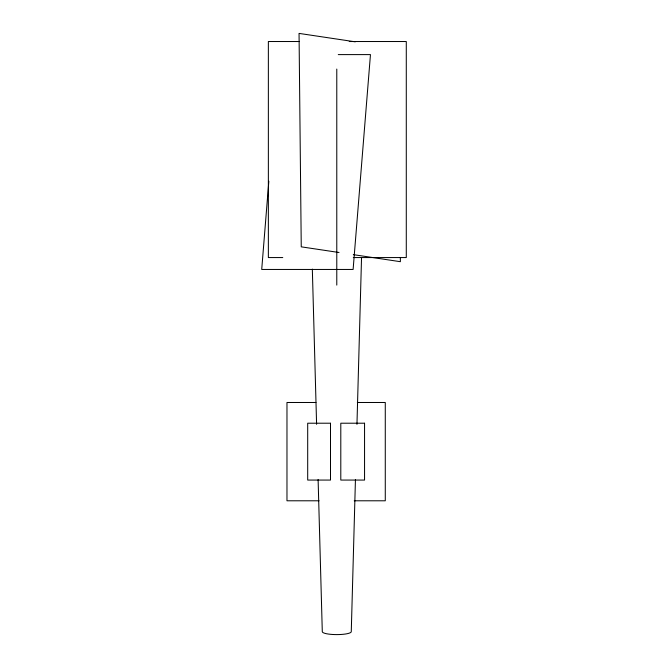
<?xml version="1.0" encoding="UTF-8"?>
<svg xmlns="http://www.w3.org/2000/svg" width="668" height="668" viewBox="0 0 668 668"><rect width="100%" height="100%" fill="white"/><g stroke="black" fill="none" stroke-linecap="round" stroke-linejoin="round"><path stroke-width="1" d="M355.443 479.557L351.268 631.661A14.487 2.939 0 0 1 336.781 634.6A14.487 2.939 0 0 1 322.293 631.661L318.11 479.557M356.962 424.339L361.538 257.639M268.837 181.237L261.714 269.454L353.113 269.454L370.464 54.601L338.267 54.601M299.473 41.525L268.361 41.525L268.361 257.564L282.773 257.564M349.247 41.525L406.286 41.525L406.286 257.564L353.305 257.564M315.947 402.487L286.973 402.487L286.973 500.791L319.053 500.791M357.338 402.487L385.277 402.487L385.277 500.791L354.232 500.791M355.259 41.817L299.047 33.4L301.251 246.843L339.027 252.496M353.314 254.642L400.382 261.689L400.341 257.522M312.332 269.104L316.599 424.339M336.781 69.071L336.781 285.102M330.501 423.211L307.697 423.211L307.697 480.067L330.501 480.067L330.501 423.211M364.553 423.211L340.797 423.211L340.797 480.067L364.553 480.067L364.553 423.211"/></g></svg>
